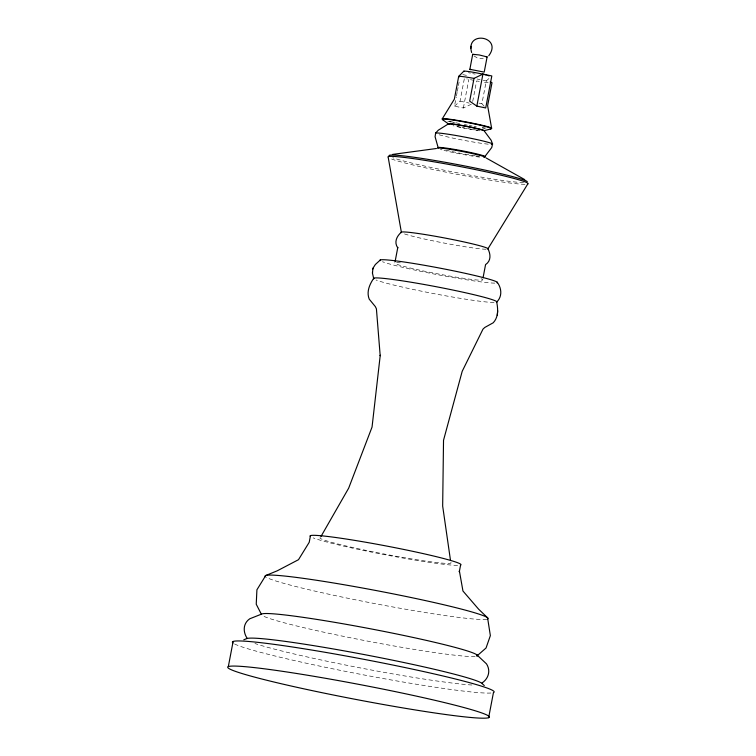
<?xml version="1.0" encoding="UTF-8"?>
<svg xmlns="http://www.w3.org/2000/svg" width="756" height="756" viewBox="0 0 756 756"><rect width="100%" height="100%" fill="white"/><g stroke="black" fill="none" stroke-linecap="round" stroke-linejoin="round"><path stroke-width="0.57" stroke-dasharray="3.78 2.83" d="M471.29 104.215L463.371 108.004L454.488 106.152L456.237 97.014M456.454 95.87L457.106 92.44M457.323 91.296L458.193 86.723M458.41 85.579L459.072 82.149M454.488 106.152L460.045 101.191L464.392 78.388L467.388 79.011M463.371 108.004L468.824 79.427M472.708 101.455L476.63 80.939L480.079 81.516M484.19 106.265L481.903 103.714L486.259 80.92L489.434 78.076M473.936 55.868L477.584 58.184L483.264 58.666M462.766 74.598L467.293 75.543M477.017 78.993L480.136 79.645M483.254 80.297L488.329 81.497M470.506 79.663L473.625 80.316M478.907 103.09L481.903 103.714M460.045 101.191L469.278 103.109M490.937 693.006A133.226 7.673 10.8 0 1 359.894 674.182A133.226 7.673 10.8 0 1 234.303 643.828M475.155 656.425A109.922 6.332 10.8 0 1 363.419 640.323A109.922 6.332 10.8 0 1 261.85 615.176M486.732 619.24A113.466 6.53 10.8 0 1 375.893 603.808A113.466 6.53 10.8 0 1 266.225 577.244M457.607 565.384A76.819 4.423 10.8 0 1 385.069 554.762A76.819 4.423 10.8 0 1 313.192 537.875M450.784 562.398A66.698 3.837 10.8 0 1 385.125 554.186A66.698 3.837 10.8 0 1 320.364 537.554M494.074 302.485A62.786 3.61 10.8 0 1 434.785 293.8A62.786 3.61 10.8 0 1 376.025 280.003M494.811 283.113A59.762 3.44 10.8 0 1 438.376 274.853A59.762 3.44 10.8 0 1 382.46 261.718M481.043 278.709A44.916 2.589 10.8 0 1 442.799 274.806A44.916 2.589 10.8 0 1 394.868 262.805M396.607 262.625A44.916 2.589 10.8 0 1 401.729 262.956M486.07 249.225A44.169 2.542 10.8 0 1 444.358 243.111A44.169 2.542 10.8 0 1 403.033 233.406M488.196 82.735A17.029 0.983 10.8 0 1 483.122 82.017M475.155 74.116A12.899 0.747 10.8 0 1 472.717 73.625M470.43 73.134A12.899 0.747 10.8 0 1 468.37 72.661M471.961 685.002A120.213 6.917 10.8 0 1 362.124 668.266A120.213 6.917 10.8 0 1 254.923 643.498M524.985 184.294A71.357 4.111 10.8 0 1 457.597 174.419A71.357 4.111 10.8 0 1 390.824 158.741M523.606 182.64A70.506 4.054 10.8 0 1 457.881 172.897A70.506 4.054 10.8 0 1 392.733 157.711M479.512 156.397A23.833 1.37 10.8 0 1 476.242 155.963M475.335 155.831A23.833 1.37 10.8 0 1 446.55 150.312M479.625 157.106A24.145 1.389 10.8 0 1 443.97 150.378M442.014 149.868A24.145 1.389 10.8 0 1 440.398 149.404M480.032 130.797A18.314 1.058 10.8 0 1 452.995 125.694M477.546 130.24A18.276 1.049 10.8 0 1 472.462 129.446M471.347 129.257A18.276 1.049 10.8 0 1 462.058 127.509M460.924 127.273A18.276 1.049 10.8 0 1 454.772 125.902M485.985 128.123A25.194 1.446 10.8 0 1 479.54 127.225M476.28 126.696A25.194 1.446 10.8 0 1 473.984 126.309M472.103 125.978A25.194 1.446 10.8 0 1 469.221 125.458M467.284 125.099A25.194 1.446 10.8 0 1 464.373 124.532M459.62 123.578A25.194 1.446 10.8 0 1 447.722 120.828M484.757 128.312A25.071 1.446 10.8 0 1 482.394 127.991M455.14 122.963A25.071 1.446 10.8 0 1 453.071 122.5M451.143 122.047A25.071 1.446 10.8 0 1 447.75 121.196M488.253 144.169A29.106 1.673 10.8 0 1 462.955 140.153A29.106 1.673 10.8 0 1 438.773 134.653"/><path stroke-width="1.13" d="M450.453 560.092L442.666 506.066L443.526 440.285L462.19 371.328L482.99 329.125L484.794 327.452L493.243 322.765C498.667 316.962 498.109 308.722 496.579 301.531M497.694 310.82L497.297 315.29M471.64 52.495C465.129 29.862 503.231 36.411 488.763 55.755M471.007 46.314L470.808 48.488M497.202 282.215C501.776 288.291 502.438 296.749 496.503 302.239A62.786 3.61 10.8 0 0 435.541 286.59A62.786 3.61 10.8 0 0 373.748 278.86L372.453 273.105L372.954 268.248L375.354 264.505L380.353 259.951M470.638 69.703L469.854 69.306L484.209 72.122L487.11 56.927L479.266 54.961L473.01 54.319M372.453 273.105L372.538 272.377M372.878 268.985L372.954 268.248M228.331 666.565L233.122 641.466M310.489 535.617L309.204 542.317L298.497 559.695L277.225 570.818L265.725 575.524L256.917 589.793L256.237 604.224L261.34 614.174M395.076 261.699L397.807 247.382L397.75 247.892C393.838 242.175 396.711 236.137 401.474 232.101M469.854 69.306L472.746 54.111M474.021 78.369L469.674 101.162L476.828 106.105L485.711 107.957L491.816 75.95L482.933 74.097L474.021 78.369L470.563 77.792A17.029 0.983 10.8 0 0 459.279 76.885M476.828 106.105L482.933 74.097M483.046 277.83L485.56 264.609C491.372 260.754 490.672 254.035 487.828 248.554M488.65 717.68A133.226 7.673 10.8 0 0 305.216 674.862A133.226 7.673 10.8 0 0 281.601 683.821A133.226 7.673 10.8 0 0 488.65 717.68L493.441 692.581A133.226 7.673 10.8 0 0 364.09 659.364A133.226 7.673 10.8 0 0 232.961 642.959M492.496 144.245L491.74 147.543L484.785 156.653M373.814 278.151C369.646 284.284 366.273 291.721 369.221 299.14L375.345 306.605L376.412 308.826L380.192 355.707L380.249 355.235L372.046 427.083L348.667 488.159L320.941 536.552M442.336 118.72L454.337 99.187L458.684 76.384L463.872 71.149M482.082 682.961C488.603 678.529 490.861 670.685 486.505 663.881L476.913 654.876M448.308 123.965L438.31 130.174L435.636 133.084L435.087 136.751L438.196 147.779M243.801 639.765L246.853 638.574A120.213 6.917 10.8 0 1 365.035 654.734A120.213 6.917 10.8 0 1 481.893 683.348L484.294 685.569M484.388 130.599L490.842 128.964M392.506 154.432L436.448 148.497M487.11 56.927L486.278 56.927M486.108 157.957L524.749 179.616M442.761 119.807L448.157 123.701M492.534 143.914L491.126 140.229L484.114 130.788A18.314 1.058 10.8 0 0 462.804 125.779A18.314 1.058 10.8 0 0 448.96 124.504M247.051 638.187C242.874 631.723 242.969 623.464 249.745 618.786L261.982 613.938A109.922 6.332 10.8 0 1 380.627 630.759A109.922 6.332 10.8 0 1 476.781 656.113L486.042 647.996L490.36 635.626L487.573 617.775L478.624 609.185L462.955 591.022L459.393 570.931L459.308 571.791L460.584 565.091A76.819 4.423 10.8 0 0 386.004 545.936A76.819 4.423 10.8 0 0 310.395 536.476M491.598 128.104L487.62 105.717L491.967 82.924A17.029 0.983 10.8 0 0 490.134 82.007M265.592 576.8A113.466 6.53 10.8 0 1 377.272 590.767A113.466 6.53 10.8 0 1 487.44 619.051M380.287 260.631A59.762 3.44 10.8 0 1 439.104 267.983A59.762 3.44 10.8 0 1 497.127 282.886M464.326 71.527A12.899 0.747 10.8 0 1 470.572 71.829A12.899 0.747 10.8 0 1 486.325 75.014M487.686 75.402A12.899 0.747 10.8 0 1 489.094 75.95M389.34 156.114A70.506 4.054 10.8 0 1 451.946 163.523A70.506 4.054 10.8 0 1 527.282 181.582M438.225 147.505A23.833 1.37 10.8 0 1 466.216 151.606A23.833 1.37 10.8 0 1 483.868 156.747M437.762 148.374A24.145 1.389 10.8 0 1 463.853 151.795A24.145 1.389 10.8 0 1 484.038 157.456M448.365 123.965A18.276 1.049 10.8 0 1 464.59 125.883A18.276 1.049 10.8 0 1 484.123 130.561M443.224 119.467A25.194 1.446 10.8 0 1 467.104 122.113A25.194 1.446 10.8 0 1 490.587 128.492M443.271 119.835A25.071 1.446 10.8 0 1 467.038 122.463A25.071 1.446 10.8 0 1 490.408 128.813M435.598 133.406A29.106 1.673 10.8 0 1 467.047 137.535A29.106 1.673 10.8 0 1 491.372 144.358M527.745 184.01L487.781 249.045A44.169 2.542 10.8 0 0 444.897 238.036A44.169 2.542 10.8 0 0 401.427 232.602L388.225 157.437A71.357 4.111 10.8 0 1 458.457 166.226A71.357 4.111 10.8 0 1 527.745 184.01"/></g></svg>
